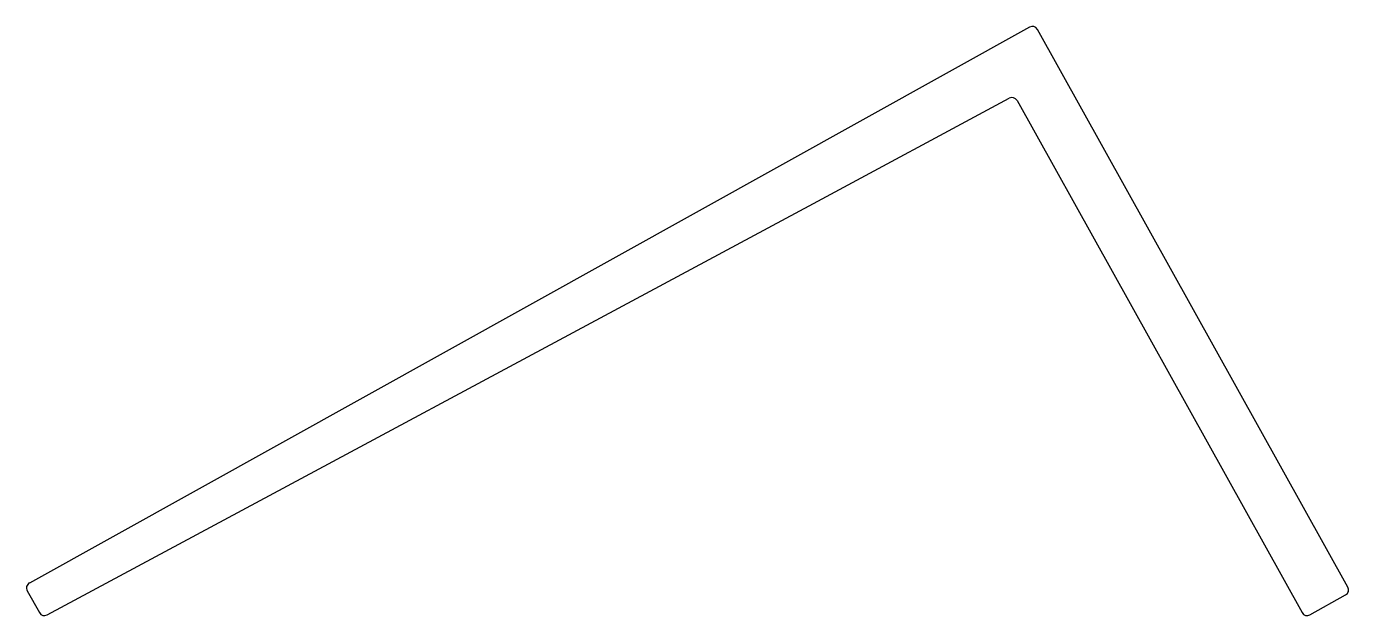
# Model space of a CAD drawing. Header units: inches. Extents: x -26.3 to 31.8, y -0.8 to 25.2.
import ezdxf

# ---------------------------------------------------------------- set-up
doc = ezdxf.new("R2010")
doc.units = ezdxf.units.IN
doc.header["$MEASUREMENT"] = 0
doc.layers.add('BEAD', color=152, linetype='Continuous')

msp = doc.modelspace()

# ---------------------------------------------------------------- linework, layer by layer
at = {"layer": 'BEAD', "color": 7, "linetype": 'Continuous'}
for p, q in [((17.822, 25.128), (-26.138, 0.68)), ((31.807, 0.495), (18.162, 25.031)), ((8.322, 17.378), (16.927, 22.003)), ((17.27, 21.902), (29.797, -0.623)), ((-25.361, -0.723), (8.322, 17.378)), ((8.322, 17.378), (8.322, 17.378)), ((-26.235, 0.34), (-25.698, -0.624)), ((30.137, -0.72), (31.71, 0.155))]:
    msp.add_line(p, q, dxfattribs=at)
for centre, radius, start, end in [((17.943, 24.909), 0.25, 29.08, 119.08), ((17.048, 21.779), 0.254, 29.08, 118.25311), ((-26.016, 0.462), 0.25, 119.08, 209.08), ((31.589, 0.373), 0.25, 299.08, 29.08), ((-25.48, -0.503), 0.25, 209.08, 298.25311), ((30.015, -0.502), 0.25, 209.08, 299.08)]:
    msp.add_arc(centre, radius, start, end, dxfattribs=at)

doc.saveas('drawing.dxf')
